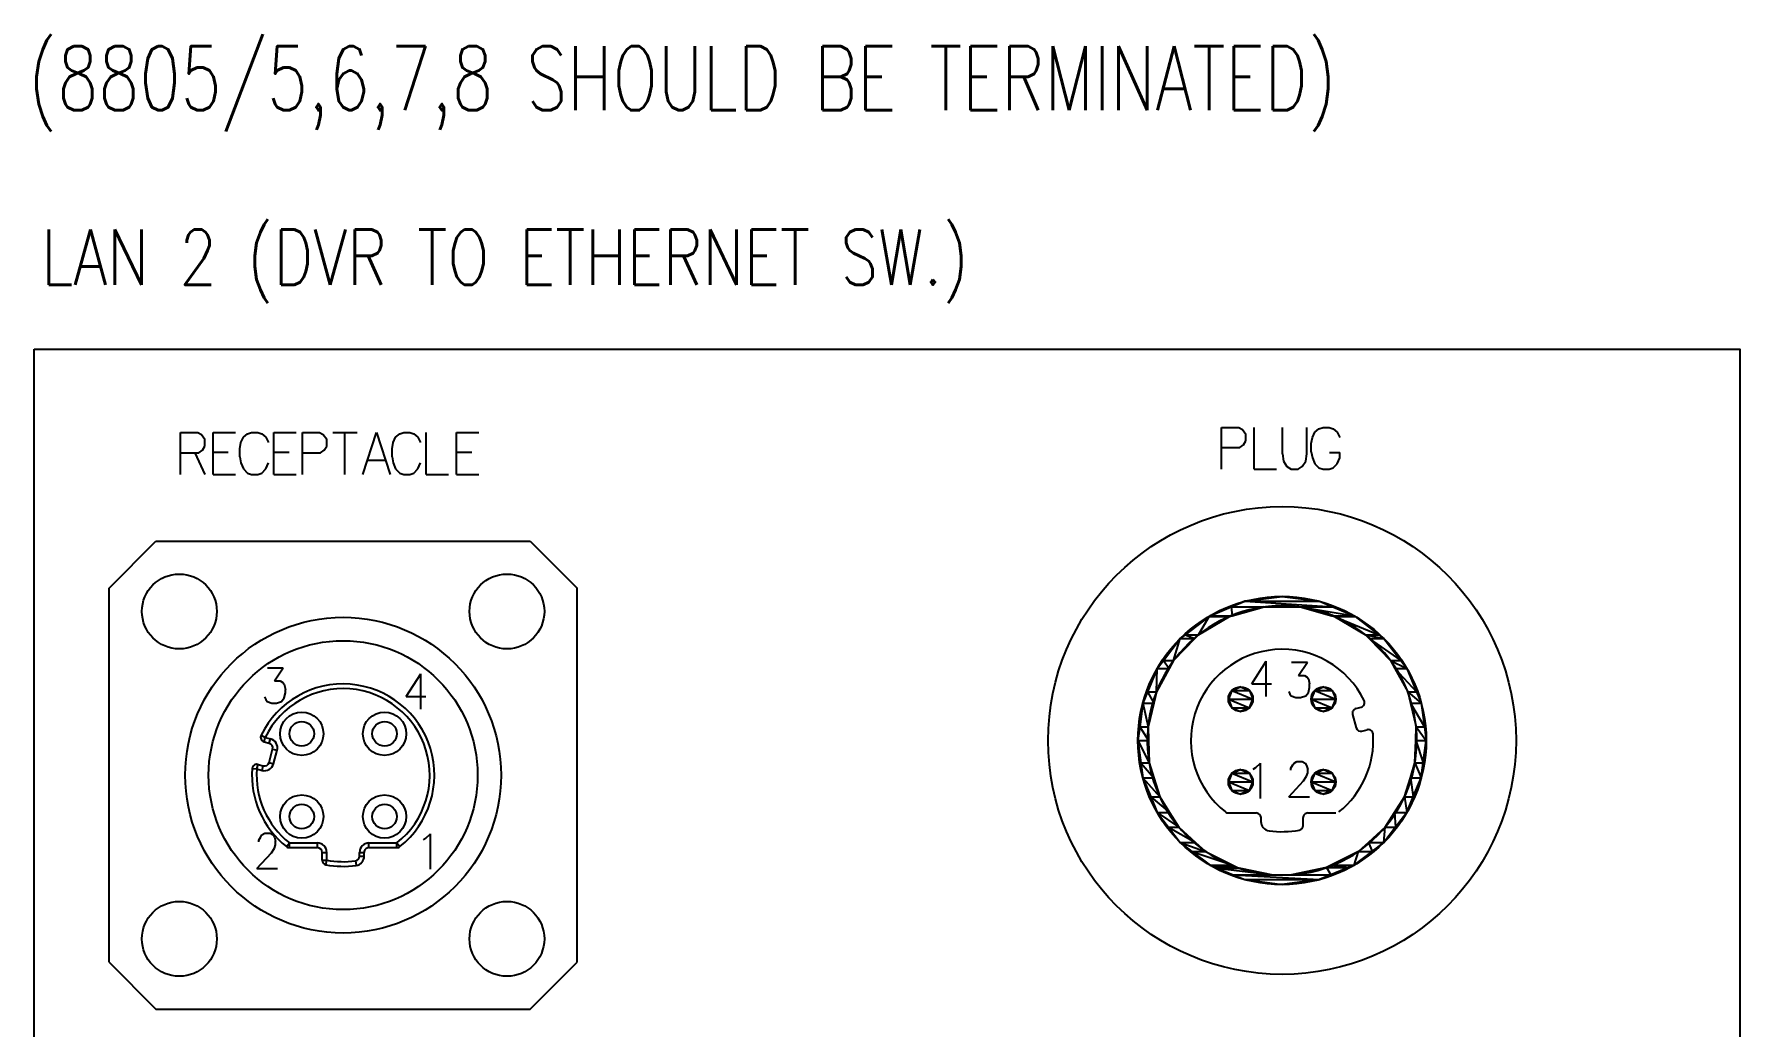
# Model space of a CAD drawing. Extents: x 260 to 819, y -886 to -443.
# Drawn here: x 547 to 643, y -619 to -563.1 of the extents above; entities that cross this region are included whole.
import ezdxf
from ezdxf.enums import TextEntityAlignment as Align

# ---------------------------------------------------------------- set-up
doc = ezdxf.new("R2010")
doc.units = 0
doc.header["$LTSCALE"] = 150
doc.header["$MEASUREMENT"] = 0
doc.layers.get('0').update_dxf_attribs({"color": 6, "linetype": 'CONTINUOUS'})
doc.layers.add('현배선도', color=7, linetype='CONTINUOUS')
doc.styles.get("Standard").update_dxf_attribs({"font": 'romans.shx', "width": 0.8, "bigfont": 'whgtxt.shx'})

msp = doc.modelspace()

# ---------------------------------------------------------------- linework, layer by layer
at = {"color": 7, "linetype": 'Continuous'}
for p, q in [((613.794, -585.277), (614.764, -585.277)), ((613.794, -587.636), (613.794, -585.277)), ((614.764, -585.277), (614.964, -585.391)), ((614.964, -585.391), (615.164, -585.657)), ((615.62, -587.636), (615.62, -585.277)), ((617.218, -586.761), (617.218, -585.277)), ((618.587, -586.761), (618.587, -585.277)), ((619.044, -585.543), (619.272, -585.353)), ((619.272, -585.353), (619.501, -585.277)), ((619.501, -585.277), (619.843, -585.277)), ((619.843, -585.277), (620.071, -585.353)), ((620.071, -585.353), (620.299, -585.543)), ((555.23, -585.567), (556.2, -585.567)), ((555.23, -587.926), (555.23, -585.567)), ((556.2, -585.567), (556.4, -585.681)), ((556.4, -585.681), (556.6, -585.947)), ((556.457, -586.556), (556.6, -586.328)), ((556.6, -586.328), (556.6, -585.947)), ((557.056, -585.567), (558.312, -585.567)), ((557.056, -587.926), (557.056, -585.567)), ((558.569, -586.48), (558.626, -586.137)), ((558.626, -586.137), (558.768, -585.833)), ((558.768, -585.833), (558.997, -585.643)), ((558.997, -585.643), (559.225, -585.567)), ((559.225, -585.567), (559.567, -585.567)), ((559.567, -585.567), (559.796, -585.643)), ((559.796, -585.643), (560.024, -585.833)), ((560.024, -585.833), (560.166, -586.137)), ((560.48, -585.567), (561.736, -585.567)), ((560.48, -587.926), (560.48, -585.567)), ((562.078, -585.567), (563.048, -585.567)), ((562.078, -587.926), (562.078, -585.567)), ((563.048, -585.567), (563.248, -585.681)), ((563.248, -585.681), (563.448, -585.947)), ((563.305, -586.556), (563.448, -586.328)), ((563.448, -586.328), (563.448, -585.947)), ((563.79, -585.567), (565.16, -585.567)), ((564.475, -587.926), (564.475, -585.567)), ((565.474, -587.926), (566.244, -585.567)), ((566.244, -585.567), (567.014, -587.926)), ((567.129, -586.48), (567.186, -586.137)), ((567.186, -586.137), (567.328, -585.833)), ((567.328, -585.833), (567.557, -585.643)), ((567.557, -585.643), (567.785, -585.567)), ((567.785, -585.567), (568.127, -585.567)), ((568.127, -585.567), (568.355, -585.643)), ((568.355, -585.643), (568.584, -585.833)), ((568.584, -585.833), (568.726, -586.137)), ((569.04, -587.926), (569.04, -585.567)), ((570.752, -585.567), (572.008, -585.567)), ((570.752, -587.926), (570.752, -585.567)), ((614.821, -586.418), (615.021, -586.266)), ((615.021, -586.266), (615.164, -586.038)), ((615.164, -586.038), (615.164, -585.657)), ((618.844, -586.19), (618.901, -585.848)), ((618.844, -586.646), (618.844, -586.19)), ((618.901, -585.848), (619.044, -585.543)), ((620.299, -585.543), (620.442, -585.848)), ((555.23, -586.708), (556.257, -586.708)), ((556.029, -586.708), (556.6, -587.926)), ((556.257, -586.708), (556.457, -586.556)), ((557.056, -586.67), (557.912, -586.67)), ((558.569, -586.936), (558.569, -586.48)), ((558.569, -586.936), (558.626, -587.279)), ((558.626, -587.279), (558.768, -587.621)), ((560.024, -587.621), (560.166, -587.279)), ((560.48, -586.67), (561.336, -586.67)), ((562.078, -586.708), (563.105, -586.708)), ((563.105, -586.708), (563.305, -586.556)), ((565.73, -587.127), (566.758, -587.127)), ((567.129, -586.936), (567.129, -586.48)), ((567.129, -586.936), (567.186, -587.279)), ((567.186, -587.279), (567.328, -587.621)), ((568.584, -587.621), (568.726, -587.279)), ((570.752, -586.67), (571.608, -586.67)), ((613.794, -586.418), (614.821, -586.418)), ((617.218, -586.761), (617.275, -587.179)), ((617.275, -587.179), (617.475, -587.483)), ((618.331, -587.483), (618.53, -587.179)), ((618.53, -587.179), (618.587, -586.761)), ((618.844, -586.646), (618.901, -586.989)), ((618.901, -586.989), (619.044, -587.331)), ((619.871, -586.685), (620.442, -586.685)), ((620.299, -587.331), (620.442, -586.989)), ((620.442, -586.989), (620.442, -586.685)), ((557.056, -587.926), (558.312, -587.926)), ((558.768, -587.621), (558.997, -587.849)), ((558.997, -587.849), (559.225, -587.926)), ((559.225, -587.926), (559.567, -587.926)), ((559.567, -587.926), (559.796, -587.849)), ((559.796, -587.849), (560.024, -587.621)), ((560.48, -587.926), (561.736, -587.926)), ((567.328, -587.621), (567.557, -587.849)), ((567.557, -587.849), (567.785, -587.926)), ((567.785, -587.926), (568.127, -587.926)), ((568.127, -587.926), (568.355, -587.849)), ((568.355, -587.849), (568.584, -587.621)), ((569.04, -587.926), (570.296, -587.926)), ((570.752, -587.926), (572.008, -587.926)), ((615.62, -587.636), (616.876, -587.636)), ((617.475, -587.483), (617.703, -587.636)), ((617.703, -587.636), (618.102, -587.636)), ((618.102, -587.636), (618.331, -587.483)), ((619.044, -587.331), (619.272, -587.56)), ((619.272, -587.56), (619.501, -587.636)), ((619.501, -587.636), (619.843, -587.636)), ((619.843, -587.636), (620.071, -587.56)), ((620.071, -587.56), (620.299, -587.331)), ((551.21, -594.322), (553.843, -591.69)), ((553.843, -591.69), (574.903, -591.69)), ((574.903, -591.69), (577.535, -594.322)), ((551.21, -615.382), (551.21, -594.322)), ((577.535, -615.382), (577.535, -594.322)), ((615.099, -595.069), (617.198, -594.793)), ((615.099, -595.069), (617.198, -594.793)), ((615.099, -595.069), (617.198, -594.793)), ((617.198, -594.793), (619.296, -595.069)), ((617.198, -594.793), (619.296, -595.069)), ((617.198, -594.793), (619.296, -595.069)), ((611.75, -596.948), (613.09, -595.92)), ((611.75, -596.948), (613.09, -595.92)), ((611.75, -596.948), (613.09, -595.92)), ((612.502, -596.948), (613.09, -595.92)), ((612.502, -596.948), (613.09, -595.92)), ((612.502, -596.948), (614.24, -595.92)), ((612.502, -596.948), (613.09, -595.92)), ((612.502, -596.948), (614.24, -595.92)), ((612.502, -596.948), (613.09, -595.92)), ((612.502, -596.948), (614.24, -595.92)), ((613.09, -595.92), (613.144, -595.879)), ((613.09, -595.92), (613.144, -595.879)), ((613.09, -595.92), (613.144, -595.879)), ((613.09, -595.92), (614.24, -595.92)), ((613.09, -595.92), (614.24, -595.92)), ((613.09, -595.92), (614.24, -595.92)), ((613.09, -595.92), (614.24, -595.92)), ((613.144, -595.879), (614.332, -595.387)), ((613.144, -595.879), (614.332, -595.387)), ((613.144, -595.879), (614.332, -595.387)), ((613.144, -595.879), (614.389, -595.879)), ((613.144, -595.879), (614.389, -595.879)), ((613.144, -595.879), (614.24, -595.92)), ((613.144, -595.879), (614.24, -595.92)), ((613.144, -595.879), (614.389, -595.879)), ((613.144, -595.879), (614.24, -595.92)), ((613.144, -595.879), (614.389, -595.879)), ((613.144, -595.879), (614.24, -595.92)), ((614.24, -595.92), (614.389, -595.879)), ((614.24, -595.92), (614.389, -595.879)), ((614.24, -595.92), (614.389, -595.879)), ((614.332, -595.387), (615.099, -595.069)), ((614.332, -595.387), (615.099, -595.069)), ((614.332, -595.387), (615.099, -595.069)), ((614.332, -595.387), (620.063, -595.387)), ((614.332, -595.387), (620.063, -595.387)), ((614.332, -595.387), (614.389, -595.879)), ((614.332, -595.387), (614.389, -595.879)), ((614.332, -595.387), (616.188, -595.387)), ((614.332, -595.387), (614.389, -595.879)), ((614.332, -595.387), (616.188, -595.387)), ((614.332, -595.387), (614.389, -595.879)), ((614.389, -595.879), (616.188, -595.387)), ((614.389, -595.879), (616.188, -595.387)), ((614.389, -595.879), (616.188, -595.387)), ((615.099, -595.069), (619.296, -595.069)), ((615.099, -595.069), (619.296, -595.069)), ((615.099, -595.069), (620.063, -595.387)), ((615.099, -595.069), (620.063, -595.387)), ((615.099, -595.069), (619.296, -595.069)), ((615.099, -595.069), (620.063, -595.387)), ((615.099, -595.069), (619.296, -595.069)), ((615.099, -595.069), (620.063, -595.387)), ((618.207, -595.387), (620.006, -595.879)), ((618.207, -595.387), (621.252, -595.879)), ((618.207, -595.387), (620.006, -595.879)), ((618.207, -595.387), (621.252, -595.879)), ((618.207, -595.387), (620.063, -595.387)), ((618.207, -595.387), (621.252, -595.879)), ((618.207, -595.387), (620.063, -595.387)), ((618.207, -595.387), (621.252, -595.879)), ((618.207, -595.387), (620.006, -595.879)), ((619.296, -595.069), (620.063, -595.387)), ((619.296, -595.069), (620.063, -595.387)), ((619.296, -595.069), (620.063, -595.387)), ((620.006, -595.879), (621.252, -595.879)), ((620.006, -595.879), (621.252, -595.879)), ((620.006, -595.879), (620.155, -595.92)), ((620.006, -595.879), (621.305, -595.92)), ((620.006, -595.879), (620.155, -595.92)), ((620.006, -595.879), (621.305, -595.92)), ((620.006, -595.879), (621.252, -595.879)), ((620.006, -595.879), (621.305, -595.92)), ((620.006, -595.879), (621.252, -595.879)), ((620.006, -595.879), (621.305, -595.92)), ((620.006, -595.879), (620.155, -595.92)), ((620.063, -595.387), (621.252, -595.879)), ((620.063, -595.387), (621.252, -595.879)), ((620.063, -595.387), (621.252, -595.879)), ((620.155, -595.92), (621.305, -595.92)), ((620.155, -595.92), (621.305, -595.92)), ((620.155, -595.92), (621.893, -596.948)), ((620.155, -595.92), (622.645, -596.948)), ((620.155, -595.92), (621.893, -596.948)), ((620.155, -595.92), (622.645, -596.948)), ((620.155, -595.92), (621.305, -595.92)), ((620.155, -595.92), (622.645, -596.948)), ((620.155, -595.92), (621.305, -595.92)), ((620.155, -595.92), (622.645, -596.948)), ((620.155, -595.92), (621.893, -596.948)), ((621.252, -595.879), (621.305, -595.92)), ((621.252, -595.879), (621.305, -595.92)), ((621.252, -595.879), (621.305, -595.92)), ((621.305, -595.92), (622.645, -596.948)), ((621.305, -595.92), (622.645, -596.948)), ((621.305, -595.92), (622.645, -596.948)), ((610.52, -598.398), (611.464, -597.167)), ((610.52, -598.398), (611.464, -597.167)), ((610.52, -598.398), (611.464, -597.167)), ((611.098, -598.398), (611.464, -597.167)), ((611.098, -598.398), (611.464, -597.167)), ((611.098, -598.398), (612.29, -597.167)), ((611.098, -598.398), (611.464, -597.167)), ((611.098, -598.398), (612.29, -597.167)), ((611.098, -598.398), (611.464, -597.167)), ((611.098, -598.398), (612.29, -597.167)), ((611.464, -597.167), (611.75, -596.948)), ((611.464, -597.167), (611.75, -596.948)), ((611.464, -597.167), (611.75, -596.948)), ((611.464, -597.167), (612.29, -597.167)), ((611.464, -597.167), (612.29, -597.167)), ((611.464, -597.167), (612.29, -597.167)), ((611.464, -597.167), (612.29, -597.167)), ((611.75, -596.948), (612.502, -596.948)), ((611.75, -596.948), (612.502, -596.948)), ((611.75, -596.948), (612.29, -597.167)), ((611.75, -596.948), (612.29, -597.167)), ((611.75, -596.948), (612.502, -596.948)), ((611.75, -596.948), (612.29, -597.167)), ((611.75, -596.948), (612.502, -596.948)), ((611.75, -596.948), (612.29, -597.167)), ((612.29, -597.167), (612.502, -596.948)), ((612.29, -597.167), (612.502, -596.948)), ((612.29, -597.167), (612.502, -596.948)), ((621.893, -596.948), (622.645, -596.948)), ((621.893, -596.948), (622.645, -596.948)), ((621.893, -596.948), (622.105, -597.167)), ((621.893, -596.948), (622.931, -597.167)), ((621.893, -596.948), (622.105, -597.167)), ((621.893, -596.948), (622.931, -597.167)), ((621.893, -596.948), (622.645, -596.948)), ((621.893, -596.948), (622.931, -597.167)), ((621.893, -596.948), (622.645, -596.948)), ((621.893, -596.948), (622.931, -597.167)), ((621.893, -596.948), (622.105, -597.167)), ((622.105, -597.167), (622.931, -597.167)), ((622.105, -597.167), (622.931, -597.167)), ((622.105, -597.167), (623.298, -598.398)), ((622.105, -597.167), (623.876, -598.398)), ((622.105, -597.167), (623.298, -598.398)), ((622.105, -597.167), (623.876, -598.398)), ((622.105, -597.167), (622.931, -597.167)), ((622.105, -597.167), (623.876, -598.398)), ((622.105, -597.167), (622.931, -597.167)), ((622.105, -597.167), (623.876, -598.398)), ((622.105, -597.167), (623.298, -598.398)), ((622.645, -596.948), (622.931, -597.167)), ((622.645, -596.948), (622.931, -597.167)), ((622.645, -596.948), (622.931, -597.167)), ((622.931, -597.167), (623.876, -598.398)), ((622.931, -597.167), (623.876, -598.398)), ((622.931, -597.167), (623.876, -598.398)), ((560.117, -598.805), (561.008, -598.805)), ((560.502, -599.543), (561.008, -598.805)), ((610.176, -598.847), (610.52, -598.398)), ((610.176, -598.847), (610.52, -598.398)), ((610.176, -598.847), (610.52, -598.398)), ((610.52, -598.398), (611.098, -598.398)), ((610.52, -598.398), (611.098, -598.398)), ((610.52, -598.398), (610.851, -598.847)), ((610.52, -598.398), (610.851, -598.847)), ((610.52, -598.398), (611.098, -598.398)), ((610.52, -598.398), (610.851, -598.847)), ((610.52, -598.398), (611.098, -598.398)), ((610.52, -598.398), (610.851, -598.847)), ((610.851, -598.847), (611.098, -598.398)), ((610.851, -598.847), (611.098, -598.398)), ((610.851, -598.847), (611.098, -598.398)), ((615.493, -599.718), (616.312, -598.434)), ((616.312, -600.424), (616.312, -598.434)), ((617.737, -598.5), (618.628, -598.5)), ((618.122, -599.238), (618.628, -598.5)), ((623.298, -598.398), (623.876, -598.398)), ((623.298, -598.398), (623.876, -598.398)), ((623.298, -598.398), (623.544, -598.847)), ((623.298, -598.398), (624.219, -598.847)), ((623.298, -598.398), (623.544, -598.847)), ((623.298, -598.398), (624.219, -598.847)), ((623.298, -598.398), (623.876, -598.398)), ((623.298, -598.398), (624.219, -598.847)), ((623.298, -598.398), (623.876, -598.398)), ((623.298, -598.398), (624.219, -598.847)), ((623.298, -598.398), (623.544, -598.847)), ((623.876, -598.398), (624.219, -598.847)), ((623.876, -598.398), (624.219, -598.847)), ((623.876, -598.398), (624.219, -598.847)), ((560.502, -599.543), (560.839, -599.543)), ((560.839, -599.543), (560.984, -599.64)), ((560.984, -599.64), (561.056, -599.736)), ((561.056, -599.736), (561.128, -600.025)), ((567.917, -600.425), (568.736, -599.141)), ((568.736, -601.131), (568.736, -599.141)), ((609.628, -600.168), (610.176, -598.847)), ((609.628, -600.168), (610.176, -598.847)), ((609.628, -600.168), (610.176, -598.847)), ((610.126, -600.168), (610.176, -598.847)), ((610.126, -600.168), (610.176, -598.847)), ((610.126, -600.168), (610.851, -598.847)), ((610.126, -600.168), (610.176, -598.847)), ((610.126, -600.168), (610.851, -598.847)), ((610.126, -600.168), (610.176, -598.847)), ((610.126, -600.168), (610.851, -598.847)), ((610.176, -598.847), (610.851, -598.847)), ((610.176, -598.847), (610.851, -598.847)), ((610.176, -598.847), (610.851, -598.847)), ((610.176, -598.847), (610.851, -598.847)), ((615.493, -599.718), (616.601, -599.718)), ((618.122, -599.238), (618.459, -599.238)), ((618.459, -599.238), (618.604, -599.335)), ((618.604, -599.335), (618.676, -599.431)), ((618.676, -599.431), (618.748, -599.72)), ((618.748, -599.913), (618.748, -599.72)), ((623.544, -598.847), (624.219, -598.847)), ((623.544, -598.847), (624.219, -598.847)), ((623.544, -598.847), (624.27, -600.168)), ((623.544, -598.847), (624.767, -600.168)), ((623.544, -598.847), (624.27, -600.168)), ((623.544, -598.847), (624.767, -600.168)), ((623.544, -598.847), (624.219, -598.847)), ((623.544, -598.847), (624.767, -600.168)), ((623.544, -598.847), (624.219, -598.847)), ((623.544, -598.847), (624.767, -600.168)), ((623.544, -598.847), (624.27, -600.168)), ((624.219, -598.847), (624.767, -600.168)), ((624.219, -598.847), (624.767, -600.168)), ((624.219, -598.847), (624.767, -600.168)), ((559.948, -600.442), (560.021, -600.603)), ((560.021, -600.603), (560.093, -600.699)), ((560.093, -600.699), (560.358, -600.795)), ((560.622, -600.795), (560.911, -600.699)), ((560.911, -600.699), (561.056, -600.506)), ((561.056, -600.506), (561.128, -600.218)), ((561.128, -600.218), (561.128, -600.025)), ((567.917, -600.425), (569.024, -600.425)), ((609.366, -600.802), (609.628, -600.168)), ((609.366, -600.802), (609.628, -600.168)), ((609.366, -600.802), (609.628, -600.168)), ((609.628, -600.168), (610.126, -600.168)), ((609.628, -600.168), (610.126, -600.168)), ((609.628, -600.168), (609.974, -600.802)), ((609.628, -600.168), (609.974, -600.802)), ((609.628, -600.168), (610.126, -600.168)), ((609.628, -600.168), (609.974, -600.802)), ((609.628, -600.168), (610.126, -600.168)), ((609.628, -600.168), (609.974, -600.802)), ((609.974, -600.802), (610.126, -600.168)), ((609.974, -600.802), (610.126, -600.168)), ((609.974, -600.802), (610.126, -600.168)), ((614.177, -600.571), (614.379, -600.082)), ((614.177, -600.571), (614.379, -600.082)), ((614.177, -600.571), (615.559, -600.571)), ((614.177, -600.571), (614.379, -601.06)), ((614.177, -600.571), (615.357, -601.06)), ((614.177, -600.571), (615.559, -600.571)), ((614.177, -600.571), (615.357, -601.06)), ((614.177, -600.571), (614.379, -601.06)), ((614.379, -600.082), (614.868, -599.88)), ((614.379, -600.082), (614.868, -599.88)), ((614.379, -600.082), (615.357, -600.082)), ((614.379, -600.082), (615.559, -600.571)), ((614.379, -600.082), (615.357, -600.082)), ((614.379, -600.082), (615.559, -600.571)), ((614.868, -599.88), (615.357, -600.082)), ((614.868, -599.88), (615.357, -600.082)), ((615.357, -600.082), (615.559, -600.571)), ((615.357, -600.082), (615.559, -600.571)), ((615.357, -601.06), (615.559, -600.571)), ((615.357, -601.06), (615.559, -600.571)), ((617.569, -600.137), (617.641, -600.298)), ((617.641, -600.298), (617.713, -600.394)), ((617.713, -600.394), (617.978, -600.49)), ((617.978, -600.49), (618.243, -600.49)), ((618.243, -600.49), (618.532, -600.394)), ((618.532, -600.394), (618.676, -600.201)), ((618.676, -600.201), (618.748, -599.913)), ((618.836, -600.571), (619.039, -600.082)), ((618.836, -600.571), (619.039, -600.082)), ((618.836, -600.571), (620.218, -600.571)), ((618.836, -600.571), (619.039, -601.06)), ((618.836, -600.571), (620.016, -601.06)), ((618.836, -600.571), (620.218, -600.571)), ((618.836, -600.571), (620.016, -601.06)), ((618.836, -600.571), (619.039, -601.06)), ((619.039, -600.082), (619.527, -599.88)), ((619.039, -600.082), (619.527, -599.88)), ((619.039, -600.082), (620.016, -600.082)), ((619.039, -600.082), (620.218, -600.571)), ((619.039, -600.082), (620.016, -600.082)), ((619.039, -600.082), (620.218, -600.571)), ((619.527, -599.88), (620.016, -600.082)), ((619.527, -599.88), (620.016, -600.082)), ((620.016, -600.082), (620.218, -600.571)), ((620.016, -600.082), (620.218, -600.571)), ((620.016, -601.06), (620.218, -600.571)), ((620.016, -601.06), (620.218, -600.571)), ((624.27, -600.168), (624.767, -600.168)), ((624.27, -600.168), (624.767, -600.168)), ((624.27, -600.168), (624.422, -600.802)), ((624.27, -600.168), (625.03, -600.802)), ((624.27, -600.168), (624.422, -600.802)), ((624.27, -600.168), (625.03, -600.802)), ((624.27, -600.168), (624.767, -600.168)), ((624.27, -600.168), (625.03, -600.802)), ((624.27, -600.168), (624.767, -600.168)), ((624.27, -600.168), (625.03, -600.802)), ((624.27, -600.168), (624.422, -600.802)), ((624.767, -600.168), (625.03, -600.802)), ((624.767, -600.168), (625.03, -600.802)), ((624.767, -600.168), (625.03, -600.802)), ((560.358, -600.795), (560.622, -600.795)), ((609.191, -602.132), (609.366, -600.802)), ((609.191, -602.132), (609.366, -600.802)), ((609.191, -602.132), (609.366, -600.802)), ((609.366, -600.802), (609.974, -600.802)), ((609.366, -600.802), (609.974, -600.802)), ((609.366, -600.802), (609.655, -602.132)), ((609.366, -600.802), (609.655, -602.132)), ((609.366, -600.802), (609.974, -600.802)), ((609.366, -600.802), (609.655, -602.132)), ((609.366, -600.802), (609.974, -600.802)), ((609.366, -600.802), (609.655, -602.132)), ((609.655, -602.132), (609.974, -600.802)), ((609.655, -602.132), (609.974, -600.802)), ((609.655, -602.132), (609.974, -600.802)), ((614.379, -601.06), (615.357, -601.06)), ((614.379, -601.06), (614.868, -601.262)), ((614.379, -601.06), (615.357, -601.06)), ((614.379, -601.06), (614.868, -601.262)), ((614.868, -601.262), (615.357, -601.06)), ((614.868, -601.262), (615.357, -601.06)), ((619.039, -601.06), (620.016, -601.06)), ((619.039, -601.06), (619.527, -601.262)), ((619.039, -601.06), (620.016, -601.06)), ((619.039, -601.06), (619.527, -601.262)), ((619.527, -601.262), (620.016, -601.06)), ((619.527, -601.262), (620.016, -601.06)), ((621.164, -601.429), (621.368, -602.192)), ((621.35, -601.107), (621.647, -601.027)), ((624.422, -600.802), (625.03, -600.802)), ((624.422, -600.802), (625.03, -600.802)), ((624.422, -600.802), (624.74, -602.132)), ((624.422, -600.802), (625.205, -602.132)), ((624.422, -600.802), (624.74, -602.132)), ((624.422, -600.802), (625.205, -602.132)), ((624.422, -600.802), (625.03, -600.802)), ((624.422, -600.802), (625.205, -602.132)), ((624.422, -600.802), (625.03, -600.802)), ((624.422, -600.802), (625.205, -602.132)), ((624.422, -600.802), (624.74, -602.132)), ((625.03, -600.802), (625.205, -602.132)), ((625.03, -600.802), (625.205, -602.132)), ((625.03, -600.802), (625.205, -602.132)), ((559.755, -602.609), (559.992, -602.724)), ((609.09, -602.901), (609.191, -602.132)), ((609.09, -602.901), (609.191, -602.132)), ((609.09, -602.901), (609.191, -602.132)), ((609.191, -602.132), (609.655, -602.132)), ((609.191, -602.132), (609.655, -602.132)), ((609.191, -602.132), (609.68, -602.901)), ((609.191, -602.132), (609.68, -602.901)), ((609.191, -602.132), (609.655, -602.132)), ((609.191, -602.132), (609.68, -602.901)), ((609.191, -602.132), (609.655, -602.132)), ((609.191, -602.132), (609.68, -602.901)), ((609.655, -602.132), (609.68, -602.901)), ((609.655, -602.132), (609.68, -602.901)), ((609.655, -602.132), (609.68, -602.901)), ((621.691, -602.378), (621.987, -602.299)), ((624.716, -602.901), (624.74, -602.132)), ((624.716, -602.901), (624.74, -602.132)), ((624.716, -602.901), (624.74, -602.132)), ((624.74, -602.132), (625.205, -602.132)), ((624.74, -602.132), (625.205, -602.132)), ((624.74, -602.132), (625.306, -602.901)), ((624.74, -602.132), (625.306, -602.901)), ((624.74, -602.132), (625.205, -602.132)), ((624.74, -602.132), (625.306, -602.901)), ((624.74, -602.132), (625.205, -602.132)), ((624.74, -602.132), (625.306, -602.901)), ((625.205, -602.132), (625.306, -602.901)), ((625.205, -602.132), (625.306, -602.901)), ((625.205, -602.132), (625.306, -602.901)), ((559.924, -602.979), (559.992, -602.724)), ((559.924, -602.979), (560.22, -603.058)), ((559.992, -602.724), (560.289, -602.804)), ((560.202, -604.143), (560.407, -603.381)), ((560.22, -603.058), (560.289, -602.804)), ((560.407, -603.381), (560.661, -603.449)), ((560.457, -604.212), (560.661, -603.449)), ((609.09, -602.901), (609.68, -602.901)), ((609.09, -602.901), (609.68, -602.901)), ((609.09, -602.901), (609.254, -604.15)), ((609.09, -602.901), (609.72, -604.15)), ((609.09, -602.901), (609.254, -604.15)), ((609.09, -602.901), (609.72, -604.15)), ((609.09, -602.901), (609.68, -602.901)), ((609.09, -602.901), (609.72, -604.15)), ((609.09, -602.901), (609.68, -602.901)), ((609.09, -602.901), (609.72, -604.15)), ((609.09, -602.901), (609.254, -604.15)), ((609.68, -602.901), (609.72, -604.15)), ((609.68, -602.901), (609.72, -604.15)), ((609.68, -602.901), (609.72, -604.15)), ((624.676, -604.15), (624.716, -602.901)), ((624.676, -604.15), (624.716, -602.901)), ((624.676, -604.15), (624.716, -602.901)), ((624.716, -602.901), (625.306, -602.901)), ((624.716, -602.901), (625.306, -602.901)), ((624.716, -602.901), (625.141, -604.15)), ((624.716, -602.901), (625.141, -604.15)), ((624.716, -602.901), (625.306, -602.901)), ((624.716, -602.901), (625.141, -604.15)), ((624.716, -602.901), (625.306, -602.901)), ((624.716, -602.901), (625.141, -604.15)), ((625.141, -604.15), (625.306, -602.901)), ((625.141, -604.15), (625.306, -602.901)), ((625.141, -604.15), (625.306, -602.901)), ((559.253, -604.486), (559.515, -604.504)), ((559.515, -604.504), (559.583, -604.25)), ((559.515, -604.504), (559.812, -604.584)), ((559.583, -604.25), (559.88, -604.33)), ((559.812, -604.584), (559.88, -604.33)), ((560.202, -604.143), (560.457, -604.212)), ((609.254, -604.15), (609.72, -604.15)), ((609.254, -604.15), (609.72, -604.15)), ((609.254, -604.15), (609.366, -604.999)), ((609.254, -604.15), (609.982, -604.999)), ((609.254, -604.15), (609.366, -604.999)), ((609.254, -604.15), (609.982, -604.999)), ((609.254, -604.15), (609.72, -604.15)), ((609.254, -604.15), (609.982, -604.999)), ((609.254, -604.15), (609.72, -604.15)), ((609.254, -604.15), (609.982, -604.999)), ((609.254, -604.15), (609.366, -604.999)), ((609.72, -604.15), (609.982, -604.999)), ((609.72, -604.15), (609.982, -604.999)), ((609.72, -604.15), (609.982, -604.999)), ((614.379, -604.742), (614.868, -604.539)), ((614.379, -604.742), (614.868, -604.539)), ((614.868, -604.539), (615.357, -604.742)), ((614.868, -604.539), (615.357, -604.742)), ((615.573, -604.522), (615.717, -604.426)), ((615.717, -604.426), (615.982, -604.169)), ((615.982, -606.159), (615.982, -604.169)), ((617.7, -604.468), (617.797, -604.276)), ((617.7, -604.564), (617.7, -604.468)), ((617.797, -604.276), (617.869, -604.179)), ((617.869, -604.179), (618.037, -604.083)), ((618.037, -604.083), (618.326, -604.083)), ((618.326, -604.083), (618.495, -604.179)), ((618.495, -604.179), (618.567, -604.308)), ((618.567, -604.308), (618.639, -604.532)), ((618.639, -604.725), (618.639, -604.532)), ((619.039, -604.742), (619.527, -604.539)), ((619.039, -604.742), (619.527, -604.539)), ((619.527, -604.539), (620.016, -604.742)), ((619.527, -604.539), (620.016, -604.742)), ((624.414, -604.999), (624.676, -604.15)), ((624.414, -604.999), (624.676, -604.15)), ((624.414, -604.999), (624.676, -604.15)), ((624.676, -604.15), (625.141, -604.15)), ((624.676, -604.15), (625.141, -604.15)), ((624.676, -604.15), (625.03, -604.999)), ((624.676, -604.15), (625.03, -604.999)), ((624.676, -604.15), (625.141, -604.15)), ((624.676, -604.15), (625.03, -604.999)), ((624.676, -604.15), (625.141, -604.15)), ((624.676, -604.15), (625.03, -604.999)), ((625.03, -604.999), (625.141, -604.15)), ((625.03, -604.999), (625.141, -604.15)), ((625.03, -604.999), (625.141, -604.15)), ((609.366, -604.999), (609.982, -604.999)), ((609.366, -604.999), (609.982, -604.999)), ((609.366, -604.999), (609.814, -606.08)), ((609.366, -604.999), (610.315, -606.08)), ((609.366, -604.999), (609.814, -606.08)), ((609.366, -604.999), (610.315, -606.08)), ((609.366, -604.999), (609.982, -604.999)), ((609.366, -604.999), (610.315, -606.08)), ((609.366, -604.999), (609.982, -604.999)), ((609.366, -604.999), (610.315, -606.08)), ((609.366, -604.999), (609.814, -606.08)), ((609.982, -604.999), (610.315, -606.08)), ((609.982, -604.999), (610.315, -606.08)), ((609.982, -604.999), (610.315, -606.08)), ((614.177, -605.231), (614.379, -604.742)), ((614.177, -605.231), (614.379, -604.742)), ((614.177, -605.231), (615.559, -605.231)), ((614.177, -605.231), (614.379, -605.719)), ((614.177, -605.231), (615.357, -605.719)), ((614.177, -605.231), (615.559, -605.231)), ((614.177, -605.231), (615.357, -605.719)), ((614.177, -605.231), (614.379, -605.719)), ((614.379, -604.742), (615.357, -604.742)), ((614.379, -604.742), (615.559, -605.231)), ((614.379, -604.742), (615.357, -604.742)), ((614.379, -604.742), (615.559, -605.231)), ((615.357, -604.742), (615.559, -605.231)), ((615.357, -604.742), (615.559, -605.231)), ((615.357, -605.719), (615.559, -605.231)), ((615.357, -605.719), (615.559, -605.231)), ((617.58, -606.073), (618.398, -605.174)), ((618.398, -605.174), (618.567, -604.918)), ((618.567, -604.918), (618.639, -604.725)), ((618.836, -605.231), (619.039, -604.742)), ((618.836, -605.231), (619.039, -604.742)), ((618.836, -605.231), (620.218, -605.231)), ((618.836, -605.231), (619.039, -605.719)), ((618.836, -605.231), (620.016, -605.719)), ((618.836, -605.231), (620.218, -605.231)), ((618.836, -605.231), (620.016, -605.719)), ((618.836, -605.231), (619.039, -605.719)), ((619.039, -604.742), (620.016, -604.742)), ((619.039, -604.742), (620.218, -605.231)), ((619.039, -604.742), (620.016, -604.742)), ((619.039, -604.742), (620.218, -605.231)), ((620.016, -604.742), (620.218, -605.231)), ((620.016, -604.742), (620.218, -605.231)), ((620.016, -605.719), (620.218, -605.231)), ((620.016, -605.719), (620.218, -605.231)), ((624.08, -606.08), (624.414, -604.999)), ((624.08, -606.08), (624.414, -604.999)), ((624.08, -606.08), (624.414, -604.999)), ((624.414, -604.999), (625.03, -604.999)), ((624.414, -604.999), (625.03, -604.999)), ((624.414, -604.999), (624.582, -606.08)), ((624.414, -604.999), (624.582, -606.08)), ((624.414, -604.999), (625.03, -604.999)), ((624.414, -604.999), (624.582, -606.08)), ((624.414, -604.999), (625.03, -604.999)), ((624.414, -604.999), (624.582, -606.08)), ((624.582, -606.08), (625.03, -604.999)), ((624.582, -606.08), (625.03, -604.999)), ((624.582, -606.08), (625.03, -604.999)), ((609.814, -606.08), (610.315, -606.08)), ((609.814, -606.08), (610.315, -606.08)), ((609.814, -606.08), (610.176, -606.955)), ((609.814, -606.08), (610.871, -606.955)), ((609.814, -606.08), (610.176, -606.955)), ((609.814, -606.08), (610.871, -606.955)), ((609.814, -606.08), (610.315, -606.08)), ((609.814, -606.08), (610.871, -606.955)), ((609.814, -606.08), (610.315, -606.08)), ((609.814, -606.08), (610.871, -606.955)), ((609.814, -606.08), (610.176, -606.955)), ((610.315, -606.08), (610.871, -606.955)), ((610.315, -606.08), (610.871, -606.955)), ((610.315, -606.08), (610.871, -606.955)), ((614.379, -605.719), (615.357, -605.719)), ((614.379, -605.719), (614.868, -605.922)), ((614.379, -605.719), (615.357, -605.719)), ((614.379, -605.719), (614.868, -605.922)), ((614.868, -605.922), (615.357, -605.719)), ((614.868, -605.922), (615.357, -605.719)), ((617.58, -606.073), (618.735, -606.073)), ((619.039, -605.719), (620.016, -605.719)), ((619.039, -605.719), (619.527, -605.922)), ((619.039, -605.719), (620.016, -605.719)), ((619.039, -605.719), (619.527, -605.922)), ((619.527, -605.922), (620.016, -605.719)), ((619.527, -605.922), (620.016, -605.719)), ((623.524, -606.955), (624.08, -606.08)), ((623.524, -606.955), (624.08, -606.08)), ((623.524, -606.955), (624.08, -606.08)), ((624.08, -606.08), (624.582, -606.08)), ((624.08, -606.08), (624.582, -606.08)), ((624.08, -606.08), (624.219, -606.955)), ((624.08, -606.08), (624.219, -606.955)), ((624.08, -606.08), (624.582, -606.08)), ((624.08, -606.08), (624.219, -606.955)), ((624.08, -606.08), (624.582, -606.08)), ((624.08, -606.08), (624.219, -606.955)), ((624.219, -606.955), (624.582, -606.08)), ((624.219, -606.955), (624.582, -606.08)), ((624.219, -606.955), (624.582, -606.08)), ((610.176, -606.955), (610.871, -606.955)), ((610.176, -606.955), (610.871, -606.955)), ((610.176, -606.955), (610.812, -607.784)), ((610.176, -606.955), (611.398, -607.784)), ((610.176, -606.955), (610.812, -607.784)), ((610.176, -606.955), (611.398, -607.784)), ((610.176, -606.955), (610.871, -606.955)), ((610.176, -606.955), (611.398, -607.784)), ((610.176, -606.955), (610.871, -606.955)), ((610.176, -606.955), (611.398, -607.784)), ((610.176, -606.955), (610.812, -607.784)), ((610.871, -606.955), (611.398, -607.784)), ((610.871, -606.955), (611.398, -607.784)), ((610.871, -606.955), (611.398, -607.784)), ((614.173, -606.981), (615.75, -606.981)), ((616.013, -607.46), (616.013, -607.244)), ((618.382, -607.683), (618.382, -607.244)), ((618.646, -606.981), (620.222, -606.981)), ((622.997, -607.784), (623.524, -606.955)), ((622.997, -607.784), (623.524, -606.955)), ((622.997, -607.784), (623.524, -606.955)), ((623.524, -606.955), (624.219, -606.955)), ((623.524, -606.955), (624.219, -606.955)), ((623.524, -606.955), (623.583, -607.784)), ((623.524, -606.955), (623.583, -607.784)), ((623.524, -606.955), (624.219, -606.955)), ((623.524, -606.955), (623.583, -607.784)), ((623.524, -606.955), (624.219, -606.955)), ((623.524, -606.955), (623.583, -607.784)), ((623.583, -607.784), (624.219, -606.955)), ((623.583, -607.784), (624.219, -606.955)), ((623.583, -607.784), (624.219, -606.955)), ((559.637, -608.509), (559.733, -608.317)), ((559.733, -608.317), (559.805, -608.22)), ((559.805, -608.22), (559.974, -608.124)), ((559.974, -608.124), (560.263, -608.124)), ((560.263, -608.124), (560.431, -608.22)), ((560.431, -608.22), (560.503, -608.349)), ((560.503, -608.349), (560.575, -608.573)), ((568.888, -608.501), (569.032, -608.405)), ((569.032, -608.405), (569.297, -608.148)), ((569.297, -610.138), (569.297, -608.148)), ((610.812, -607.784), (611.398, -607.784)), ((610.812, -607.784), (611.398, -607.784)), ((610.812, -607.784), (611.464, -608.634)), ((610.812, -607.784), (612.334, -608.634)), ((610.812, -607.784), (611.464, -608.634)), ((610.812, -607.784), (612.334, -608.634)), ((610.812, -607.784), (611.398, -607.784)), ((610.812, -607.784), (612.334, -608.634)), ((610.812, -607.784), (611.398, -607.784)), ((610.812, -607.784), (612.334, -608.634)), ((610.812, -607.784), (611.464, -608.634)), ((611.398, -607.784), (612.334, -608.634)), ((611.398, -607.784), (612.334, -608.634)), ((611.398, -607.784), (612.334, -608.634)), ((622.061, -608.634), (622.997, -607.784)), ((622.061, -608.634), (622.997, -607.784)), ((622.061, -608.634), (622.997, -607.784)), ((622.931, -608.634), (622.997, -607.784)), ((622.931, -608.634), (622.997, -607.784)), ((622.931, -608.634), (623.583, -607.784)), ((622.931, -608.634), (622.997, -607.784)), ((622.931, -608.634), (623.583, -607.784)), ((622.931, -608.634), (622.997, -607.784)), ((622.931, -608.634), (623.583, -607.784)), ((622.997, -607.784), (623.583, -607.784)), ((622.997, -607.784), (623.583, -607.784)), ((622.997, -607.784), (623.583, -607.784)), ((622.997, -607.784), (623.583, -607.784)), ((559.516, -610.114), (560.335, -609.215)), ((559.637, -608.605), (559.637, -608.509)), ((560.335, -609.215), (560.503, -608.958)), ((560.503, -608.958), (560.575, -608.766)), ((560.575, -608.766), (560.575, -608.573)), ((561.185, -608.876), (561.348, -608.669)), ((561.348, -608.932), (561.348, -608.669)), ((561.348, -608.669), (562.925, -608.669)), ((561.348, -608.932), (562.925, -608.932)), ((562.925, -608.932), (562.925, -608.669)), ((563.188, -609.634), (563.188, -609.196)), ((563.188, -609.196), (563.451, -609.196)), ((563.451, -609.634), (563.451, -609.196)), ((565.294, -609.412), (565.294, -609.196)), ((565.294, -609.196), (565.557, -609.196)), ((565.557, -609.412), (565.557, -609.196)), ((565.821, -608.932), (565.821, -608.669)), ((565.821, -608.669), (567.397, -608.669)), ((565.821, -608.932), (567.397, -608.932)), ((567.397, -608.932), (567.397, -608.669)), ((567.397, -608.669), (567.561, -608.876)), ((611.464, -608.634), (612.334, -608.634)), ((611.464, -608.634), (612.334, -608.634)), ((611.464, -608.634), (612.126, -609.142)), ((611.464, -608.634), (612.893, -609.142)), ((611.464, -608.634), (612.126, -609.142)), ((611.464, -608.634), (612.893, -609.142)), ((611.464, -608.634), (612.334, -608.634)), ((611.464, -608.634), (612.893, -609.142)), ((611.464, -608.634), (612.334, -608.634)), ((611.464, -608.634), (612.893, -609.142)), ((611.464, -608.634), (612.126, -609.142)), ((612.126, -609.142), (612.893, -609.142)), ((612.126, -609.142), (612.893, -609.142)), ((612.126, -609.142), (613.144, -609.923)), ((612.126, -609.142), (614.429, -609.923)), ((612.126, -609.142), (613.144, -609.923)), ((612.126, -609.142), (614.429, -609.923)), ((612.126, -609.142), (612.893, -609.142)), ((612.126, -609.142), (614.429, -609.923)), ((612.126, -609.142), (612.893, -609.142)), ((612.126, -609.142), (614.429, -609.923)), ((612.126, -609.142), (613.144, -609.923)), ((612.334, -608.634), (612.893, -609.142)), ((612.334, -608.634), (612.893, -609.142)), ((612.334, -608.634), (612.893, -609.142)), ((612.893, -609.142), (614.429, -609.923)), ((612.893, -609.142), (614.429, -609.923)), ((612.893, -609.142), (614.429, -609.923)), ((619.966, -609.923), (621.502, -609.142)), ((619.966, -609.923), (621.502, -609.142)), ((619.966, -609.923), (621.502, -609.142)), ((621.252, -609.923), (621.502, -609.142)), ((621.252, -609.923), (621.502, -609.142)), ((621.252, -609.923), (622.269, -609.142)), ((621.252, -609.923), (621.502, -609.142)), ((621.252, -609.923), (622.269, -609.142)), ((621.252, -609.923), (621.502, -609.142)), ((621.252, -609.923), (622.269, -609.142)), ((621.502, -609.142), (622.061, -608.634)), ((621.502, -609.142), (622.061, -608.634)), ((621.502, -609.142), (622.061, -608.634)), ((621.502, -609.142), (622.269, -609.142)), ((621.502, -609.142), (622.269, -609.142)), ((621.502, -609.142), (622.269, -609.142)), ((621.502, -609.142), (622.269, -609.142)), ((622.061, -608.634), (622.931, -608.634)), ((622.061, -608.634), (622.931, -608.634)), ((622.061, -608.634), (622.269, -609.142)), ((622.061, -608.634), (622.269, -609.142)), ((622.061, -608.634), (622.931, -608.634)), ((622.061, -608.634), (622.269, -609.142)), ((622.061, -608.634), (622.931, -608.634)), ((622.061, -608.634), (622.269, -609.142)), ((622.269, -609.142), (622.931, -608.634)), ((622.269, -609.142), (622.931, -608.634)), ((622.269, -609.142), (622.931, -608.634)), ((559.516, -610.114), (560.672, -610.114)), ((563.188, -609.634), (563.451, -609.634)), ((563.402, -609.893), (563.451, -609.634)), ((565.069, -609.672), (565.106, -609.933)), ((565.294, -609.412), (565.557, -609.412)), ((613.144, -609.923), (614.429, -609.923)), ((613.144, -609.923), (614.429, -609.923)), ((613.144, -609.923), (613.468, -610.057)), ((613.144, -609.923), (614.693, -610.057)), ((613.144, -609.923), (613.468, -610.057)), ((613.144, -609.923), (614.693, -610.057)), ((613.144, -609.923), (614.429, -609.923)), ((613.144, -609.923), (614.693, -610.057)), ((613.144, -609.923), (614.429, -609.923)), ((613.144, -609.923), (614.693, -610.057)), ((613.144, -609.923), (613.468, -610.057)), ((613.468, -610.057), (614.693, -610.057)), ((613.468, -610.057), (614.693, -610.057)), ((613.468, -610.057), (613.552, -610.092)), ((613.468, -610.057), (614.863, -610.092)), ((613.468, -610.057), (613.552, -610.092)), ((613.468, -610.057), (614.863, -610.092)), ((613.468, -610.057), (614.693, -610.057)), ((613.468, -610.057), (614.863, -610.092)), ((613.468, -610.057), (614.693, -610.057)), ((613.468, -610.057), (614.863, -610.092)), ((613.468, -610.057), (613.552, -610.092)), ((613.552, -610.092), (614.863, -610.092)), ((613.552, -610.092), (614.863, -610.092)), ((613.552, -610.092), (614.451, -610.464)), ((613.552, -610.092), (616.671, -610.464)), ((613.552, -610.092), (614.451, -610.464)), ((613.552, -610.092), (616.671, -610.464)), ((613.552, -610.092), (614.863, -610.092)), ((613.552, -610.092), (616.671, -610.464)), ((613.552, -610.092), (614.863, -610.092)), ((613.552, -610.092), (616.671, -610.464)), ((613.552, -610.092), (614.451, -610.464)), ((614.429, -609.923), (614.693, -610.057)), ((614.429, -609.923), (614.693, -610.057)), ((614.429, -609.923), (614.693, -610.057)), ((614.693, -610.057), (614.863, -610.092)), ((614.693, -610.057), (614.863, -610.092)), ((614.693, -610.057), (614.863, -610.092)), ((614.863, -610.092), (616.671, -610.464)), ((614.863, -610.092), (616.671, -610.464)), ((617.724, -610.464), (619.702, -610.057)), ((617.724, -610.464), (619.702, -610.057)), ((617.724, -610.464), (619.702, -610.057)), ((619.702, -610.057), (619.966, -609.923)), ((619.702, -610.057), (619.966, -609.923)), ((619.702, -610.057), (619.966, -609.923)), ((619.702, -610.057), (620.928, -610.057)), ((619.702, -610.057), (620.928, -610.057)), ((619.702, -610.057), (619.945, -610.464)), ((619.702, -610.057), (619.945, -610.464)), ((619.702, -610.057), (620.928, -610.057)), ((619.702, -610.057), (619.945, -610.464)), ((619.702, -610.057), (620.928, -610.057)), ((619.702, -610.057), (619.945, -610.464)), ((619.945, -610.464), (620.928, -610.057)), ((619.945, -610.464), (620.928, -610.057)), ((619.945, -610.464), (620.928, -610.057)), ((619.966, -609.923), (621.252, -609.923)), ((619.966, -609.923), (621.252, -609.923)), ((619.966, -609.923), (620.928, -610.057)), ((619.966, -609.923), (620.928, -610.057)), ((619.966, -609.923), (621.252, -609.923)), ((619.966, -609.923), (620.928, -610.057)), ((619.966, -609.923), (621.252, -609.923)), ((619.966, -609.923), (620.928, -610.057)), ((620.928, -610.057), (621.252, -609.923)), ((620.928, -610.057), (621.252, -609.923)), ((620.928, -610.057), (621.252, -609.923)), ((614.451, -610.464), (616.671, -610.464)), ((614.451, -610.464), (616.671, -610.464)), ((614.451, -610.464), (615.099, -610.733)), ((614.451, -610.464), (619.296, -610.733)), ((614.451, -610.464), (615.099, -610.733)), ((614.451, -610.464), (619.296, -610.733)), ((614.451, -610.464), (619.945, -610.464)), ((614.451, -610.464), (619.296, -610.733)), ((614.451, -610.464), (619.945, -610.464)), ((614.451, -610.464), (619.296, -610.733)), ((614.451, -610.464), (615.099, -610.733)), ((615.099, -610.733), (619.296, -610.733)), ((615.099, -610.733), (617.198, -611.009)), ((615.099, -610.733), (619.296, -610.733)), ((615.099, -610.733), (617.198, -611.009)), ((615.099, -610.733), (619.296, -610.733)), ((615.099, -610.733), (619.296, -610.733)), ((615.099, -610.733), (617.198, -611.009)), ((616.671, -610.464), (617.724, -610.464)), ((617.198, -611.009), (619.296, -610.733)), ((617.198, -611.009), (619.296, -610.733)), ((617.198, -611.009), (619.296, -610.733)), ((617.724, -610.464), (619.945, -610.464)), ((617.724, -610.464), (619.945, -610.464)), ((619.296, -610.733), (619.945, -610.464)), ((619.296, -610.733), (619.945, -610.464)), ((619.296, -610.733), (619.945, -610.464)), ((551.21, -615.382), (553.843, -618.015)), ((574.903, -618.015), (577.535, -615.382)), ((553.843, -618.015), (574.903, -618.015))]:
    msp.add_line(p, q, dxfattribs=at)
at = {"color": 0}
msp.add_lwpolyline([(546.987, -580.876), (642.955, -580.876), (642.955, -630.38), (546.987, -630.38)], close=True, dxfattribs=at)
at = {"color": 7, "linetype": 'Continuous'}
for points in [[(617.198, -594.793), (615.099, -595.069), (619.296, -595.069)], [(613.09, -595.92), (611.75, -596.948), (612.502, -596.948)], [(613.09, -595.92), (614.24, -595.92), (612.502, -596.948)], [(613.144, -595.879), (613.09, -595.92), (614.24, -595.92)], [(614.332, -595.387), (613.144, -595.879), (614.389, -595.879)], [(613.144, -595.879), (614.389, -595.879), (614.24, -595.92)], [(615.099, -595.069), (614.332, -595.387), (620.063, -595.387)], [(614.332, -595.387), (616.188, -595.387), (614.389, -595.879)], [(615.099, -595.069), (619.296, -595.069), (620.063, -595.387)], [(618.207, -595.387), (620.006, -595.879), (621.252, -595.879)], [(618.207, -595.387), (620.063, -595.387), (621.252, -595.879)], [(620.006, -595.879), (620.155, -595.92), (621.305, -595.92)], [(620.006, -595.879), (621.252, -595.879), (621.305, -595.92)], [(620.155, -595.92), (621.893, -596.948), (622.645, -596.948)], [(620.155, -595.92), (621.305, -595.92), (622.645, -596.948)], [(611.464, -597.167), (610.52, -598.398), (611.098, -598.398)], [(611.464, -597.167), (612.29, -597.167), (611.098, -598.398)], [(611.75, -596.948), (611.464, -597.167), (612.29, -597.167)], [(611.75, -596.948), (612.502, -596.948), (612.29, -597.167)], [(621.893, -596.948), (622.105, -597.167), (622.931, -597.167)], [(621.893, -596.948), (622.645, -596.948), (622.931, -597.167)], [(622.105, -597.167), (623.298, -598.398), (623.876, -598.398)], [(622.105, -597.167), (622.931, -597.167), (623.876, -598.398)], [(610.52, -598.398), (610.176, -598.847), (610.851, -598.847)], [(610.52, -598.398), (611.098, -598.398), (610.851, -598.847)], [(623.298, -598.398), (623.544, -598.847), (624.219, -598.847)], [(623.298, -598.398), (623.876, -598.398), (624.219, -598.847)], [(610.176, -598.847), (609.628, -600.168), (610.126, -600.168)], [(610.176, -598.847), (610.851, -598.847), (610.126, -600.168)], [(623.544, -598.847), (624.27, -600.168), (624.767, -600.168)], [(623.544, -598.847), (624.219, -598.847), (624.767, -600.168)], [(609.628, -600.168), (609.366, -600.802), (609.974, -600.802)], [(609.628, -600.168), (610.126, -600.168), (609.974, -600.802)], [(614.379, -600.082), (614.177, -600.571), (615.559, -600.571)], [(614.177, -600.571), (614.379, -601.06), (615.357, -601.06)], [(614.177, -600.571), (615.559, -600.571), (615.357, -601.06)], [(614.868, -599.88), (614.379, -600.082), (615.357, -600.082)], [(614.379, -600.082), (615.357, -600.082), (615.559, -600.571)], [(619.039, -600.082), (618.836, -600.571), (620.218, -600.571)], [(618.836, -600.571), (619.039, -601.06), (620.016, -601.06)], [(618.836, -600.571), (620.218, -600.571), (620.016, -601.06)], [(619.527, -599.88), (619.039, -600.082), (620.016, -600.082)], [(619.039, -600.082), (620.016, -600.082), (620.218, -600.571)], [(624.27, -600.168), (624.422, -600.802), (625.03, -600.802)], [(624.27, -600.168), (624.767, -600.168), (625.03, -600.802)], [(609.366, -600.802), (609.191, -602.132), (609.655, -602.132)], [(609.366, -600.802), (609.974, -600.802), (609.655, -602.132)], [(614.379, -601.06), (615.357, -601.06), (614.868, -601.262)], [(619.039, -601.06), (620.016, -601.06), (619.527, -601.262)], [(624.422, -600.802), (624.74, -602.132), (625.205, -602.132)], [(624.422, -600.802), (625.03, -600.802), (625.205, -602.132)], [(609.191, -602.132), (609.09, -602.901), (609.68, -602.901)], [(609.191, -602.132), (609.655, -602.132), (609.68, -602.901)], [(624.74, -602.132), (624.716, -602.901), (625.306, -602.901)], [(624.74, -602.132), (625.205, -602.132), (625.306, -602.901)], [(609.09, -602.901), (609.254, -604.15), (609.72, -604.15)], [(609.09, -602.901), (609.68, -602.901), (609.72, -604.15)], [(624.716, -602.901), (624.676, -604.15), (625.141, -604.15)], [(624.716, -602.901), (625.306, -602.901), (625.141, -604.15)], [(609.254, -604.15), (609.366, -604.999), (609.982, -604.999)], [(609.254, -604.15), (609.72, -604.15), (609.982, -604.999)], [(614.868, -604.539), (614.379, -604.742), (615.357, -604.742)], [(619.527, -604.539), (619.039, -604.742), (620.016, -604.742)], [(624.676, -604.15), (624.414, -604.999), (625.03, -604.999)], [(624.676, -604.15), (625.141, -604.15), (625.03, -604.999)], [(609.366, -604.999), (609.814, -606.08), (610.315, -606.08)], [(609.366, -604.999), (609.982, -604.999), (610.315, -606.08)], [(614.379, -604.742), (614.177, -605.231), (615.559, -605.231)], [(614.177, -605.231), (614.379, -605.719), (615.357, -605.719)], [(614.177, -605.231), (615.559, -605.231), (615.357, -605.719)], [(614.379, -604.742), (615.357, -604.742), (615.559, -605.231)], [(619.039, -604.742), (618.836, -605.231), (620.218, -605.231)], [(618.836, -605.231), (619.039, -605.719), (620.016, -605.719)], [(618.836, -605.231), (620.218, -605.231), (620.016, -605.719)], [(619.039, -604.742), (620.016, -604.742), (620.218, -605.231)], [(624.414, -604.999), (624.08, -606.08), (624.582, -606.08)], [(624.414, -604.999), (625.03, -604.999), (624.582, -606.08)], [(609.814, -606.08), (610.176, -606.955), (610.871, -606.955)], [(609.814, -606.08), (610.315, -606.08), (610.871, -606.955)], [(614.379, -605.719), (615.357, -605.719), (614.868, -605.922)], [(619.039, -605.719), (620.016, -605.719), (619.527, -605.922)], [(624.08, -606.08), (623.524, -606.955), (624.219, -606.955)], [(624.08, -606.08), (624.582, -606.08), (624.219, -606.955)], [(610.176, -606.955), (610.812, -607.784), (611.398, -607.784)], [(610.176, -606.955), (610.871, -606.955), (611.398, -607.784)], [(623.524, -606.955), (622.997, -607.784), (623.583, -607.784)], [(623.524, -606.955), (624.219, -606.955), (623.583, -607.784)], [(610.812, -607.784), (611.464, -608.634), (612.334, -608.634)], [(610.812, -607.784), (611.398, -607.784), (612.334, -608.634)], [(622.997, -607.784), (622.061, -608.634), (622.931, -608.634)], [(622.997, -607.784), (623.583, -607.784), (622.931, -608.634)], [(611.464, -608.634), (612.126, -609.142), (612.893, -609.142)], [(611.464, -608.634), (612.334, -608.634), (612.893, -609.142)], [(612.126, -609.142), (613.144, -609.923), (614.429, -609.923)], [(612.126, -609.142), (612.893, -609.142), (614.429, -609.923)], [(621.502, -609.142), (619.966, -609.923), (621.252, -609.923)], [(621.502, -609.142), (622.269, -609.142), (621.252, -609.923)], [(622.061, -608.634), (621.502, -609.142), (622.269, -609.142)], [(622.061, -608.634), (622.931, -608.634), (622.269, -609.142)], [(613.144, -609.923), (613.468, -610.057), (614.693, -610.057)], [(613.144, -609.923), (614.429, -609.923), (614.693, -610.057)], [(613.468, -610.057), (613.552, -610.092), (614.863, -610.092)], [(613.468, -610.057), (614.693, -610.057), (614.863, -610.092)], [(613.552, -610.092), (614.451, -610.464), (616.671, -610.464)], [(613.552, -610.092), (614.863, -610.092), (616.671, -610.464)], [(619.702, -610.057), (617.724, -610.464), (619.945, -610.464)], [(619.966, -609.923), (619.702, -610.057), (620.928, -610.057)], [(619.702, -610.057), (620.928, -610.057), (619.945, -610.464)], [(619.966, -609.923), (621.252, -609.923), (620.928, -610.057)], [(614.451, -610.464), (615.099, -610.733), (619.296, -610.733)], [(614.451, -610.464), (619.945, -610.464), (619.296, -610.733)], [(615.099, -610.733), (619.296, -610.733), (617.198, -611.009)]]:
    msp.add_lwpolyline(points, dxfattribs=at)
for centre, radius in [((617.198, -602.901), 13.162), ((555.159, -595.638), 2.106), ((573.587, -595.638), 2.106), ((617.198, -602.901), 8.108), ((564.373, -604.852), 8.885), ((564.373, -604.852), 7.568), ((614.868, -600.571), 0.691), ((619.527, -600.571), 0.691), ((562.043, -602.522), 1.218), ((566.703, -602.522), 1.218), ((562.043, -602.522), 0.691), ((566.703, -602.522), 0.691), ((614.868, -605.231), 0.691), ((619.527, -605.231), 0.691), ((562.043, -607.182), 1.218), ((562.043, -607.182), 0.691), ((566.703, -607.182), 1.218), ((566.703, -607.182), 0.691), ((555.159, -614.066), 2.106), ((573.587, -614.066), 2.106)]:
    msp.add_circle(centre, radius, dxfattribs=at)
for centre, radius, start, end in [((617.198, -602.901), 7.582, 273.98208, 266.01792), ((617.198, -602.901), 5.133, 25.90547, 231.60833), ((564.373, -604.852), 5.133, 308.39167, 154.09453), ((564.373, -604.852), 4.87, 308.39167, 154.09444), ((621.578, -600.773), 0.263, 285, 25.90547), ((621.418, -601.361), 0.263, 105, 195.00001), ((559.992, -602.724), 0.263, 154.09453, 255.00001), ((617.198, -602.901), 5.133, 308.39167, 4.09453), ((621.623, -602.124), 0.263, 195.00001, 285), ((622.055, -602.553), 0.263, 4.09453, 105), ((560.152, -603.312), 0.263, 345.00001, 75), ((560.152, -603.312), 0.527, 345.00001, 75), ((564.373, -604.852), 5.133, 175.90547, 231.60833), ((559.515, -604.504), 0.263, 75, 175.90547), ((564.373, -604.852), 4.87, 175.90559, 231.60833), ((559.948, -604.075), 0.527, 255.00001, 345.00001), ((559.948, -604.075), 0.263, 255.00001, 345.00001), ((614.173, -606.718), 0.263, 231.60833, 270), ((615.75, -607.244), 0.263, 0, 90), ((616.539, -607.46), 0.527, 180.00001, 261.78678), ((618.646, -607.244), 0.263, 90, 180.00001), ((617.198, -602.901), 5.133, 261.78678, 280.90546), ((618.119, -607.683), 0.263, 280.90546, 0), ((561.348, -608.669), 0.263, 231.60833, 270), ((562.925, -609.196), 0.527, 0, 90), ((562.925, -609.196), 0.263, 0, 90), ((565.821, -609.196), 0.527, 90, 180.00001), ((565.821, -609.196), 0.263, 90, 180.00001), ((567.397, -608.669), 0.263, 270, 308.39167), ((563.451, -609.634), 0.263, 180.00001, 259.09453), ((564.373, -604.852), 5.133, 259.09453, 278.21322), ((564.373, -604.852), 4.87, 259.09453, 278.21322), ((565.031, -609.412), 0.263, 278.21322, 0), ((565.031, -609.412), 0.527, 278.21322, 0)]:
    msp.add_arc(centre, radius, start, end, dxfattribs=at)

# ---------------------------------------------------------------- texts
at = {"color": 0, "linetype": 'Continuous', "width": 0.75}
msp.add_text('(8805/5,6,7,8 SHOULD BE TERMINATED)', height=3.6, dxfattribs=at).set_placement((546.667, -565.63), align=Align.MIDDLE_LEFT)
at = {"layer": '현배선도', "color": 4, "width": 0.8}
msp.add_text('LAN 2 (DVR TO ETHERNET SW.)', height=3.09996, dxfattribs=at).set_placement((547.39, -577.249))

doc.saveas('drawing.dxf')
